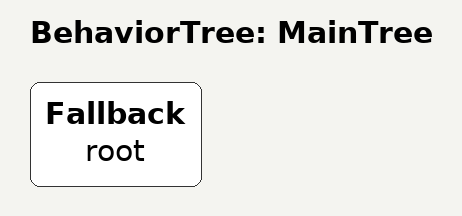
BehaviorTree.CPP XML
<root main_tree_to_execute="MainTree">
  <BehaviorTree ID="MainTree">
    <Fallback name="root"/>
  </BehaviorTree>

</root>
